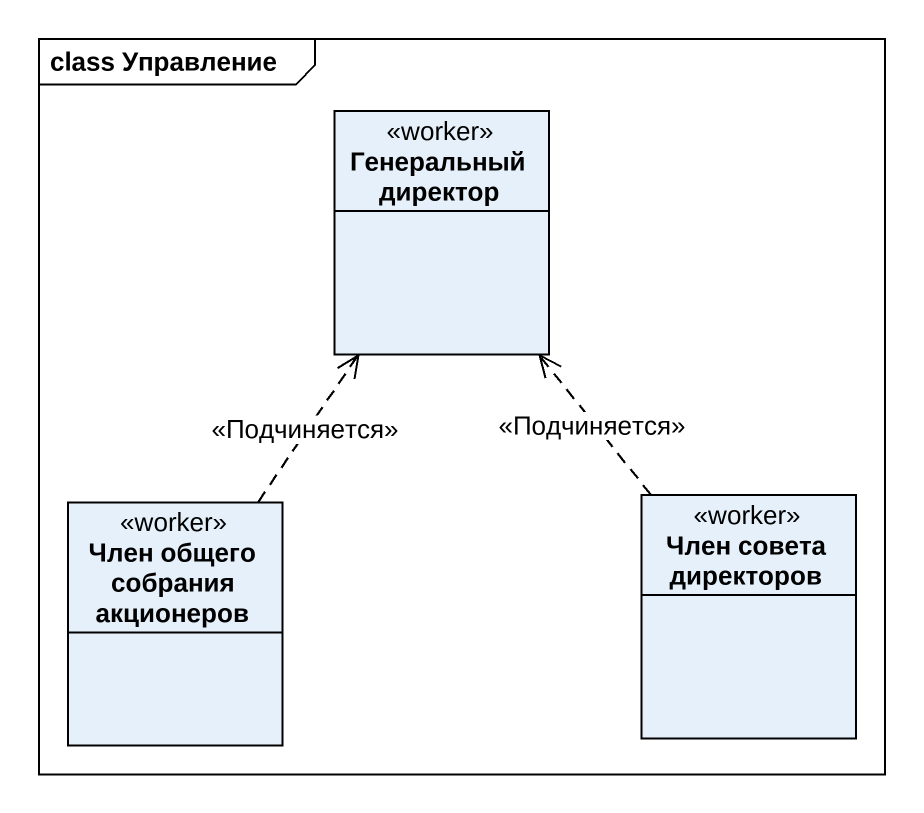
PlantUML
@startuml
mainframe class Управление
hide circle
hide empty members
class "Генеральный директор" as Генеральный_директор <<worker>>
class "Член общего собрания акционеров" as Член_общего_собрания <<worker>>
class "Член совета директоров" as Член_совета_директоров <<worker>>
Член_общего_собрания .up.> Генеральный_директор : <<Подчиняется>>
Член_совета_директоров .up.> Генеральный_директор : <<Подчиняется>>
@enduml
